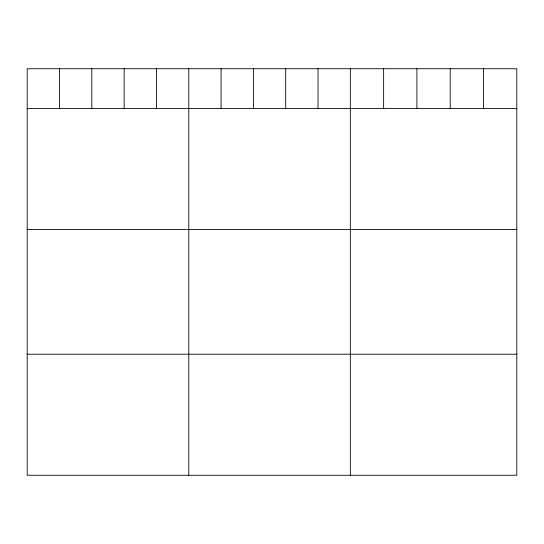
<?xml version="1.0" encoding="UTF-8"?>
<svg xmlns="http://www.w3.org/2000/svg" width="544" height="544" viewBox="0 0 544 544"><rect width="100%" height="100%" fill="white"/><g stroke="black" fill="none" stroke-linecap="round" stroke-linejoin="round"><path stroke-width="0.82" d="M516.8 108.426L516.8 475.272L27.2 475.272L27.2 68.728L516.8 68.728L516.8 108.426L27.2 108.426M27.2 229.486L516.8 229.486M27.2 354.212L516.8 354.212M483.507 68.728L483.507 108.426M450.214 68.728L450.214 108.426M416.922 68.728L416.922 108.426M383.629 68.728L383.629 108.426M350.336 68.728L350.336 475.272M318.022 68.728L318.022 108.426M285.709 68.728L285.709 108.426M253.395 68.728L253.395 108.426M221.082 68.728L221.082 108.426M188.768 68.728L188.768 475.272M156.454 68.728L156.454 108.426M124.141 68.728L124.141 108.426M91.827 68.728L91.827 108.426M59.514 68.728L59.514 108.426"/></g></svg>
